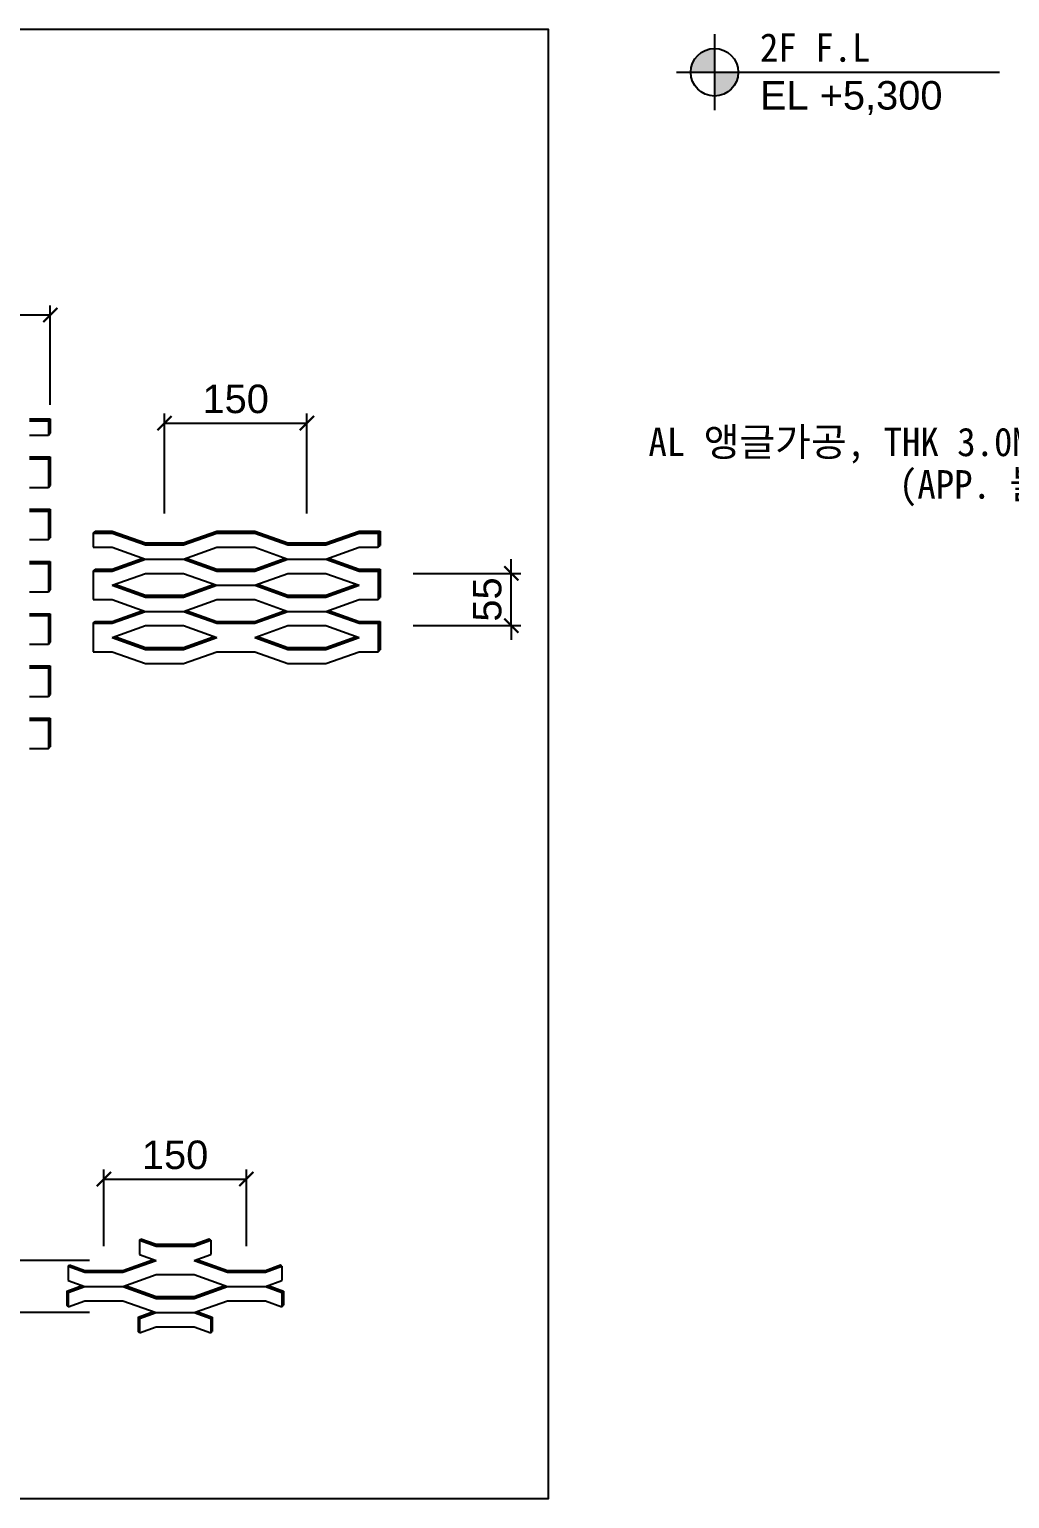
# Model space of a CAD drawing. Header units: millimetres. Extents: x 1664 to 41320, y 4122 to 31095.
# Drawn here: x 28022 to 33181, y 5202 to 12936 of the extents above; entities that cross this region are included whole.
import ezdxf
from ezdxf.enums import TextEntityAlignment as Align

# ---------------------------------------------------------------- set-up
doc = ezdxf.new("R2010")
doc.units = ezdxf.units.MM
doc.layers.get('DEFPOINTS').update_dxf_attribs({"color": 150})
for name, color, linetype in [('DIM', 7, 'Continuous'), ('ELE-8', 8, 'Continuous'), ('TAR-LEVEL', 6, 'Continuous'), ('TXT', 3, 'Continuous')]:
    doc.layers.add(name, color=color, linetype=linetype)
doc.styles.add('ARIAL', font='arial.ttf')
doc.styles.add('돋움', font='')
doc.styles.get('돋움').set_extended_font_data('DotumChe')
doc.dimstyles.new('DIM-1-50', dxfattribs={"dimscale": 50, "dimtxt": 3, "dimasz": 1.5, "dimexe": 1, "dimexo": 1.5, "dimgap": 1, "dimtad": 1, "dimdec": 3, "dimdsep": 46, "dimtxsty": 'ARIAL', "dimblk1": 'ARCHTICK', "dimblk2": 'ARCHTICK', "dimsah": 1, "dimcen": 0, "dimclrd": 256, "dimclre": 256, "dimclrt": 3, "dimazin": 2, "dimtfac": 1, "dimtdec": 3, "dimtix": 1, "dimtmove": 2, "dimatfit": 3, "dimldrblk": 'ARCHTICK', "dimfxl": 1, "dimtolj": 1, "dimtzin": 0, "dimarcsym": 0})

# ---------------------------------------------------------------- blocks, each defined once
blk = doc.blocks.new('_ArchTick')
at = {"color": 0, "linetype": 'ByBlock', "const_width": 0.15}
blk.add_lwpolyline([(-0.5, -0.5), (0.5, 0.5)], dxfattribs=at)
blk = doc.blocks.new('*D297')
at = {"layer": 'DEFPOINTS', "color": 0, "transparency": 16777216}
for p in [(28131.6, 11433), (22131.6, 10885.5), (28131.6, 10885.5)]:
    blk.add_point(p, dxfattribs=at)
at = {"layer": 'DIM', "lineweight": -2, "transparency": 16777216}
for p, q in [((22131.6, 10960.5), (22131.6, 11483)), ((28131.6, 10960.5), (28131.6, 11483)), ((22131.6, 11433), (28131.6, 11433))]:
    blk.add_line(p, q, dxfattribs=at)
at = {"layer": 'DIM', "lineweight": -2, "transparency": 16777216, "xscale": 75, "yscale": 75, "zscale": 75, "rotation": 180}
blk.add_blockref('_ArchTick', (22131.6, 11433), dxfattribs=at)
at = {"layer": 'DIM', "lineweight": -2, "transparency": 16777216, "xscale": 75, "yscale": 75, "zscale": 75}
blk.add_blockref('_ArchTick', (28131.6, 11433), dxfattribs=at)
at = {"layer": 'DIM', "color": 3, "transparency": 16777216, "insert": (25131.6, 11559.5), "char_height": 150, "attachment_point": 5, "style": 'ARIAL'}
blk.add_mtext('\\A1;1200', dxfattribs=at)
blk = doc.blocks.new('*D286')
at = {"layer": 'DEFPOINTS', "color": 0, "transparency": 16777216}
for p in [(29482.5, 10863.6), (28732.5, 10312.4), (29482.5, 10312.4)]:
    blk.add_point(p, dxfattribs=at)
at = {"layer": 'DIM', "lineweight": -2, "transparency": 16777216}
for p, q in [((28732.5, 10387.4), (28732.5, 10913.6)), ((29482.5, 10387.4), (29482.5, 10913.6)), ((28732.5, 10863.6), (29482.5, 10863.6))]:
    blk.add_line(p, q, dxfattribs=at)
at = {"layer": 'DIM', "lineweight": -2, "transparency": 16777216, "xscale": 75, "yscale": 75, "zscale": 75, "rotation": 180}
blk.add_blockref('_ArchTick', (28732.5, 10863.6), dxfattribs=at)
at = {"layer": 'DIM', "lineweight": -2, "transparency": 16777216, "xscale": 75, "yscale": 75, "zscale": 75}
blk.add_blockref('_ArchTick', (29482.5, 10863.6), dxfattribs=at)
at = {"layer": 'DIM', "color": 3, "transparency": 16777216, "insert": (29107.5, 10990.2), "char_height": 150, "attachment_point": 5, "style": 'ARIAL'}
blk.add_mtext('\\A1;150', dxfattribs=at)
blk = doc.blocks.new('*D287')
at = {"layer": 'DEFPOINTS', "color": 0, "transparency": 16777216}
for p in [(29966.3, 10072.7), (30558.3, 10072.7), (29966.3, 9797.7)]:
    blk.add_point(p, dxfattribs=at)
at = {"layer": 'DIM', "lineweight": -2, "transparency": 16777216}
for p, q in [((30558.3, 10072.7), (30558.3, 10147.7)), ((30041.3, 10072.7), (30608.3, 10072.7)), ((30558.3, 9797.7), (30558.3, 10072.7)), ((30041.3, 9797.7), (30608.3, 9797.7)), ((30558.3, 9797.7), (30558.3, 9722.7))]:
    blk.add_line(p, q, dxfattribs=at)
at = {"layer": 'DIM', "lineweight": -2, "transparency": 16777216, "xscale": 75, "yscale": 75, "zscale": 75}
for p, rotation in [((30558.3, 10072.7), 270), ((30558.3, 9797.7), 90)]:
    blk.add_blockref('_ArchTick', p, dxfattribs=dict(at, rotation=rotation))
at = {"layer": 'DIM', "color": 3, "transparency": 16777216, "insert": (30432, 9935.2), "char_height": 150, "attachment_point": 5, "rotation": 90, "style": 'ARIAL'}
blk.add_mtext('\\A1;55', dxfattribs=at)
blk = doc.blocks.new('*D282')
at = {"layer": 'DEFPOINTS', "color": 0, "transparency": 16777216}
for p in [(28413.6, 6456.6), (27780.7, 6181.6), (28413.6, 6181.6)]:
    blk.add_point(p, dxfattribs=at)
at = {"layer": 'DIM', "lineweight": -2, "transparency": 16777216}
for p, q in [((27780.7, 6456.6), (27780.7, 6531.6)), ((28338.6, 6456.6), (27730.7, 6456.6)), ((27780.7, 6456.6), (27780.7, 6181.6)), ((28338.6, 6181.6), (27730.7, 6181.6)), ((27780.7, 6181.6), (27780.7, 6106.6))]:
    blk.add_line(p, q, dxfattribs=at)
at = {"layer": 'DIM', "lineweight": -2, "transparency": 16777216, "xscale": 75, "yscale": 75, "zscale": 75}
for p, rotation in [((27780.7, 6456.6), 270), ((27780.7, 6181.6), 90)]:
    blk.add_blockref('_ArchTick', p, dxfattribs=dict(at, rotation=rotation))
at = {"layer": 'DIM', "color": 3, "transparency": 16777216, "insert": (27654.4, 6319.1), "char_height": 150, "attachment_point": 5, "rotation": 90, "style": 'ARIAL'}
blk.add_mtext('\\A1;55', dxfattribs=at)
blk = doc.blocks.new('*D283')
at = {"layer": 'DEFPOINTS', "color": 0, "transparency": 16777216}
for p in [(29163.6, 6884.6), (28413.6, 6456.6), (29163.6, 6456.6)]:
    blk.add_point(p, dxfattribs=at)
at = {"layer": 'DIM', "lineweight": -2, "transparency": 16777216}
for p, q in [((28413.6, 6531.6), (28413.6, 6934.6)), ((28413.6, 6884.6), (29163.6, 6884.6)), ((29163.6, 6531.6), (29163.6, 6934.6))]:
    blk.add_line(p, q, dxfattribs=at)
at = {"layer": 'DIM', "lineweight": -2, "transparency": 16777216, "xscale": 75, "yscale": 75, "zscale": 75, "rotation": 180}
blk.add_blockref('_ArchTick', (28413.6, 6884.6), dxfattribs=at)
at = {"layer": 'DIM', "lineweight": -2, "transparency": 16777216, "xscale": 75, "yscale": 75, "zscale": 75}
blk.add_blockref('_ArchTick', (29163.6, 6884.6), dxfattribs=at)
at = {"layer": 'DIM', "color": 3, "transparency": 16777216, "insert": (28788.6, 7011.2), "char_height": 150, "attachment_point": 5, "style": 'ARIAL'}
blk.add_mtext('\\A1;150', dxfattribs=at)
blk = doc.blocks.new('level-p&e')
at = {"layer": 'TAR-LEVEL', "ltscale": 0.2}
h = blk.add_hatch(color=256, dxfattribs=at)
h.paths.add_polyline_path([(0, 2.5, 0.414214), (-2.5, 0), (0, 0)])
h.paths.add_polyline_path([(2.5, 0), (0, 0), (0, -2.5, 0.414214)])
at = {"layer": 'TAR-LEVEL'}
for p, q in [((0, 4), (0, -4)), ((-4, 0), (30, 0))]:
    blk.add_line(p, q, dxfattribs=at)
at = {"layer": 'TAR-LEVEL', "ltscale": 0.2}
blk.add_circle((0, 0), 2.5, dxfattribs=at)
at = {"layer": 'TAR-LEVEL', "color": 3, "style": 'ARIAL'}
for tag, p in [('1층바닥마감', (4.78, 1.11)), ('EL±0', (4.78, -3.93))]:
    blk.add_attdef(tag, p, '', height=3, dxfattribs=at)

msp = doc.modelspace()

# ---------------------------------------------------------------- linework, layer by layer
msp.add_lwpolyline([(21738.4051, 5202.4699), (30754.7525, 5202.4699), (30754.7525, 12936.2196), (21738.4051, 12936.2196)], close=True)
at = {"layer": 'ELE-8'}
for p, q in [((28021.5585, 10885.5162), (28131.5585, 10885.5162)), ((28021.5585, 10875.5162), (28121.5585, 10875.5162)), ((28121.5585, 10875.5162), (28131.5585, 10885.5162)), ((28121.5585, 10875.5162), (28121.5585, 10800.5162)), ((28131.5585, 10885.5162), (28131.5585, 10810.5162)), ((28021.5585, 10800.5162), (28121.5585, 10800.5162)), ((28121.5585, 10800.5162), (28131.5585, 10810.5162)), ((28021.5585, 10685.5162), (28131.5585, 10685.5162)), ((28021.5585, 10675.5162), (28121.5585, 10675.5162)), ((28121.5585, 10675.5162), (28131.5585, 10685.5162)), ((28121.5585, 10675.5162), (28121.5585, 10525.5162)), ((28131.5585, 10685.5162), (28131.5585, 10535.5162)), ((28021.5585, 10525.5162), (28121.5585, 10525.5162)), ((28121.5585, 10525.5162), (28131.5585, 10535.5162)), ((28021.5585, 10410.5162), (28131.5585, 10410.5162)), ((28021.5585, 10400.5162), (28121.5585, 10400.5162)), ((28121.5585, 10400.5162), (28131.5585, 10410.5162)), ((28121.5585, 10400.5162), (28121.5585, 10250.5162)), ((28131.5585, 10410.5162), (28131.5585, 10260.5162)), ((28357.5246, 10285.2233), (28367.5246, 10295.2233)), ((28367.5246, 10295.2233), (28457.5246, 10295.2233)), ((28457.5246, 10295.2233), (28632.5246, 10232.7233)), ((28832.5246, 10232.7233), (29007.5246, 10295.2233)), ((29007.5246, 10295.2233), (29207.5246, 10295.2233)), ((29207.5246, 10295.2233), (29382.5246, 10232.7233)), ((29582.5246, 10232.7233), (29757.5246, 10295.2233)), ((29757.5246, 10295.2233), (29867.5246, 10295.2233)), ((29857.5246, 10285.2233), (29867.5246, 10295.2233)), ((29867.5246, 10295.2233), (29867.5246, 10220.2233)), ((28021.5585, 10250.5162), (28121.5585, 10250.5162)), ((28121.5585, 10250.5162), (28131.5585, 10260.5162)), ((28357.5246, 10285.2233), (28457.5246, 10285.2233)), ((28357.5246, 10285.2233), (28357.5246, 10210.2233)), ((28357.5246, 10210.2233), (28457.5246, 10210.2233)), ((28457.5246, 10285.2233), (28632.5246, 10222.7233)), ((28457.5246, 10210.2233), (28632.5246, 10147.7233)), ((28632.5246, 10232.7233), (28832.5246, 10232.7233)), ((28632.5246, 10222.7233), (28832.5246, 10222.7233)), ((28832.5246, 10222.7233), (29007.5246, 10285.2233)), ((28832.5246, 10147.7233), (29007.5246, 10210.2233)), ((29007.5246, 10285.2233), (29207.5246, 10285.2233)), ((29007.5246, 10210.2233), (29207.5246, 10210.2233)), ((29207.5246, 10285.2233), (29382.5246, 10222.7233)), ((29207.5246, 10210.2233), (29382.5246, 10147.7233)), ((29382.5246, 10232.7233), (29582.5246, 10232.7233)), ((29382.5246, 10222.7233), (29582.5246, 10222.7233)), ((29582.5246, 10222.7233), (29757.5246, 10285.2233)), ((29582.5246, 10147.7233), (29757.5246, 10210.2233)), ((29757.5246, 10285.2233), (29857.5246, 10285.2233)), ((29757.5246, 10210.2233), (29857.5246, 10210.2233)), ((29857.5246, 10285.2233), (29857.5246, 10210.2233)), ((29857.5246, 10210.2233), (29867.5246, 10220.2233)), ((28021.5585, 10135.5162), (28131.5585, 10135.5162)), ((28121.5585, 10125.5162), (28131.5585, 10135.5162)), ((28131.5585, 10135.5162), (28131.5585, 9985.5162)), ((28457.5246, 10095.2233), (28618.5246, 10152.7233)), ((28457.5246, 10085.2233), (28632.5246, 10147.7233)), ((28632.5246, 10147.7233), (28832.5246, 10147.7233)), ((28832.5246, 10147.7233), (29007.5246, 10085.2233)), ((28846.5246, 10152.7233), (29007.5246, 10095.2233)), ((29207.5246, 10095.2233), (29368.5246, 10152.7233)), ((29207.5246, 10085.2233), (29382.5246, 10147.7233)), ((29382.5246, 10147.7233), (29582.5246, 10147.7233)), ((29582.5246, 10147.7233), (29757.5246, 10085.2233)), ((29596.5246, 10152.7233), (29757.5246, 10095.2233)), ((28021.5585, 10125.5162), (28121.5585, 10125.5162)), ((28121.5585, 10125.5162), (28121.5585, 9975.5162)), ((28357.5246, 10085.2233), (28367.5246, 10095.2233)), ((28357.5246, 10085.2233), (28457.5246, 10085.2233)), ((28357.5246, 10085.2233), (28357.5246, 9935.2233)), ((28367.5246, 10095.2233), (28457.5246, 10095.2233)), ((28457.5246, 10010.2233), (28632.5246, 10072.7233)), ((28632.5246, 10072.7233), (28832.5246, 10072.7233)), ((28832.5246, 10072.7233), (29007.5246, 10010.2233)), ((29007.5246, 10095.2233), (29207.5246, 10095.2233)), ((29007.5246, 10085.2233), (29207.5246, 10085.2233)), ((29207.5246, 10010.2233), (29382.5246, 10072.7233)), ((29382.5246, 10072.7233), (29582.5246, 10072.7233)), ((29582.5246, 10072.7233), (29757.5246, 10010.2233)), ((29757.5246, 10095.2233), (29867.5246, 10095.2233)), ((29757.5246, 10085.2233), (29857.5246, 10085.2233)), ((29857.5246, 10085.2233), (29867.5246, 10095.2233)), ((29857.5246, 10085.2233), (29857.5246, 9935.2233)), ((29867.5246, 10095.2233), (29867.5246, 9945.2233)), ((28121.5585, 9975.5162), (28131.5585, 9985.5162)), ((28457.5246, 10010.2233), (28632.5246, 9947.7233)), ((28471.5246, 10015.2233), (28632.5246, 9957.7233)), ((28832.5246, 9957.7233), (28993.5246, 10015.2233)), ((28832.5246, 9947.7233), (29007.5246, 10010.2233)), ((29007.5246, 10010.2233), (29207.5246, 10010.2233)), ((29207.5246, 10010.2233), (29382.5246, 9947.7233)), ((29221.5246, 10015.2233), (29382.5246, 9957.7233)), ((29582.5246, 9957.7233), (29743.5246, 10015.2233)), ((29582.5246, 9947.7233), (29757.5246, 10010.2233)), ((28021.5585, 9975.5162), (28121.5585, 9975.5162)), ((28357.5246, 9935.2233), (28457.5246, 9935.2233)), ((28457.5246, 9935.2233), (28632.5246, 9872.7233)), ((28632.5246, 9957.7233), (28832.5246, 9957.7233)), ((28632.5246, 9947.7233), (28832.5246, 9947.7233)), ((28832.5246, 9872.7233), (29007.5246, 9935.2233)), ((29007.5246, 9935.2233), (29207.5246, 9935.2233)), ((29207.5246, 9935.2233), (29382.5246, 9872.7233)), ((29382.5246, 9957.7233), (29582.5246, 9957.7233)), ((29382.5246, 9947.7233), (29582.5246, 9947.7233)), ((29582.5246, 9872.7233), (29757.5246, 9935.2233)), ((29757.5246, 9935.2233), (29857.5246, 9935.2233)), ((29857.5246, 9935.2233), (29867.5246, 9945.2233)), ((28021.5585, 9860.5162), (28131.5585, 9860.5162)), ((28021.5585, 9850.5162), (28121.5585, 9850.5162)), ((28121.5585, 9850.5162), (28131.5585, 9860.5162)), ((28121.5585, 9850.5162), (28121.5585, 9700.5162)), ((28131.5585, 9860.5162), (28131.5585, 9710.5162)), ((28457.5246, 9820.2233), (28618.5246, 9877.7233)), ((28457.5246, 9810.2233), (28632.5246, 9872.7233)), ((28632.5246, 9872.7233), (28832.5246, 9872.7233)), ((28832.5246, 9872.7233), (29007.5246, 9810.2233)), ((28846.5246, 9877.7233), (29007.5246, 9820.2233)), ((29207.5246, 9820.2233), (29368.5246, 9877.7233)), ((29207.5246, 9810.2233), (29382.5246, 9872.7233)), ((29382.5246, 9872.7233), (29582.5246, 9872.7233)), ((29582.5246, 9872.7233), (29757.5246, 9810.2233)), ((29596.5246, 9877.7233), (29757.5246, 9820.2233)), ((28357.5246, 9810.2233), (28367.5246, 9820.2233)), ((28357.5246, 9810.2233), (28457.5246, 9810.2233)), ((28357.5246, 9810.2233), (28357.5246, 9660.2233)), ((28367.5246, 9820.2233), (28457.5246, 9820.2233)), ((28457.5246, 9735.2233), (28632.5246, 9797.7233)), ((28632.5246, 9797.7233), (28832.5246, 9797.7233)), ((28832.5246, 9797.7233), (29007.5246, 9735.2233)), ((29007.5246, 9820.2233), (29207.5246, 9820.2233)), ((29007.5246, 9810.2233), (29207.5246, 9810.2233)), ((29207.5246, 9735.2233), (29382.5246, 9797.7233)), ((29382.5246, 9797.7233), (29582.5246, 9797.7233)), ((29582.5246, 9797.7233), (29757.5246, 9735.2233)), ((29757.5246, 9820.2233), (29867.5246, 9820.2233)), ((29757.5246, 9810.2233), (29857.5246, 9810.2233)), ((29857.5246, 9810.2233), (29867.5246, 9820.2233)), ((29857.5246, 9810.2233), (29857.5246, 9660.2233)), ((29867.5246, 9820.2233), (29867.5246, 9670.2233)), ((28021.5585, 9700.5162), (28121.5585, 9700.5162)), ((28121.5585, 9700.5162), (28131.5585, 9710.5162)), ((28457.5246, 9735.2233), (28632.5246, 9672.7233)), ((28471.5246, 9740.2233), (28632.5246, 9682.7233)), ((28632.5246, 9682.7233), (28832.5246, 9682.7233)), ((28632.5246, 9672.7233), (28832.5246, 9672.7233)), ((28832.5246, 9682.7233), (28993.5246, 9740.2233)), ((28832.5246, 9672.7233), (29007.5246, 9735.2233)), ((29207.5246, 9735.2233), (29382.5246, 9672.7233)), ((29221.5246, 9740.2233), (29382.5246, 9682.7233)), ((29382.5246, 9682.7233), (29582.5246, 9682.7233)), ((29382.5246, 9672.7233), (29582.5246, 9672.7233)), ((29582.5246, 9682.7233), (29743.5246, 9740.2233)), ((29582.5246, 9672.7233), (29757.5246, 9735.2233)), ((29857.5246, 9660.2233), (29867.5246, 9670.2233)), ((28357.5246, 9660.2233), (28457.5246, 9660.2233)), ((28457.5246, 9660.2233), (28632.5246, 9597.7233)), ((28632.5246, 9597.7233), (28832.5246, 9597.7233)), ((28832.5246, 9597.7233), (29007.5246, 9660.2233)), ((29007.5246, 9660.2233), (29207.5246, 9660.2233)), ((29207.5246, 9660.2233), (29382.5246, 9597.7233)), ((29382.5246, 9597.7233), (29582.5246, 9597.7233)), ((29582.5246, 9597.7233), (29757.5246, 9660.2233)), ((29757.5246, 9660.2233), (29857.5246, 9660.2233)), ((28021.5585, 9585.5162), (28131.5585, 9585.5162)), ((28021.5585, 9575.5162), (28121.5585, 9575.5162)), ((28121.5585, 9575.5162), (28131.5585, 9585.5162)), ((28121.5585, 9575.5162), (28121.5585, 9425.5162)), ((28131.5585, 9585.5162), (28131.5585, 9435.5162)), ((28121.5585, 9425.5162), (28131.5585, 9435.5162)), ((28021.5585, 9425.5162), (28121.5585, 9425.5162)), ((28021.5585, 9310.5162), (28131.5585, 9310.5162)), ((28021.5585, 9300.5162), (28121.5585, 9300.5162)), ((28121.5585, 9300.5162), (28131.5585, 9310.5162)), ((28121.5585, 9300.5162), (28121.5585, 9150.5162)), ((28131.5585, 9310.5162), (28131.5585, 9160.5162)), ((28021.5585, 9150.5162), (28121.5585, 9150.5162)), ((28121.5585, 9150.5162), (28131.5585, 9160.5162)), ((28601.1397, 6562.8191), (28608.5081, 6570.1875)), ((28601.1397, 6562.8191), (28688.6397, 6531.5691)), ((28601.1397, 6562.8191), (28601.1397, 6487.8191)), ((28608.5081, 6570.1875), (28688.6397, 6541.5691)), ((28688.6397, 6541.5691), (28888.6397, 6541.5691)), ((28688.6397, 6531.5691), (28888.6397, 6531.5691)), ((28888.6397, 6541.5691), (28968.7713, 6570.1875)), ((28888.6397, 6531.5691), (28976.1397, 6562.8191)), ((28976.1397, 6562.8191), (28968.7713, 6570.1875)), ((28976.1397, 6562.8191), (28976.1397, 6487.8191)), ((28226.1397, 6425.3191), (28233.5081, 6432.6875)), ((28226.1397, 6425.3191), (28313.6397, 6394.0691)), ((28226.1397, 6425.3191), (28226.1397, 6350.3191)), ((28233.5081, 6432.6875), (28313.6397, 6404.0691)), ((28513.6397, 6404.0691), (28674.6397, 6461.5691)), ((28513.6397, 6394.0691), (28688.6397, 6456.5691)), ((28601.1397, 6487.8191), (28688.6397, 6456.5691)), ((28888.6397, 6456.5691), (28976.1397, 6487.8191)), ((28888.6397, 6456.5691), (29063.6397, 6394.0691)), ((28902.6397, 6461.5691), (29063.6397, 6404.0691)), ((29263.6397, 6404.0691), (29343.7713, 6432.6875)), ((29263.6397, 6394.0691), (29351.1397, 6425.3191)), ((29351.1397, 6425.3191), (29343.7713, 6432.6875)), ((29351.1397, 6425.3191), (29351.1397, 6350.3191)), ((28226.1397, 6350.3191), (28313.6397, 6319.0691)), ((28313.6397, 6404.0691), (28513.6397, 6404.0691)), ((28313.6397, 6394.0691), (28513.6397, 6394.0691)), ((28513.6397, 6319.0691), (28688.6397, 6381.5691)), ((28688.6397, 6381.5691), (28888.6397, 6381.5691)), ((28888.6397, 6381.5691), (29063.6397, 6319.0691)), ((29063.6397, 6404.0691), (29263.6397, 6404.0691)), ((29063.6397, 6394.0691), (29263.6397, 6394.0691)), ((29263.6397, 6319.0691), (29351.1397, 6350.3191)), ((28218.7713, 6295.1875), (28299.6397, 6324.0691)), ((28226.1397, 6287.8191), (28218.7713, 6295.1875)), ((28218.7713, 6295.1875), (28218.7713, 6220.1875)), ((28226.1397, 6287.8191), (28313.6397, 6319.0691)), ((28226.1397, 6287.8191), (28226.1397, 6212.8191)), ((28313.6397, 6319.0691), (28513.6397, 6319.0691)), ((28513.6397, 6319.0691), (28688.6397, 6256.5691)), ((28527.6397, 6324.0691), (28688.6397, 6266.5691)), ((28688.6397, 6266.5691), (28888.6397, 6266.5691)), ((28888.6397, 6266.5691), (29049.6397, 6324.0691)), ((28888.6397, 6256.5691), (29063.6397, 6319.0691)), ((29063.6397, 6319.0691), (29263.6397, 6319.0691)), ((29263.6397, 6319.0691), (29351.1397, 6287.8191)), ((29277.6397, 6324.0691), (29358.5081, 6295.1875)), ((29351.1397, 6287.8191), (29358.5081, 6295.1875)), ((29351.1397, 6287.8191), (29351.1397, 6212.8191)), ((29358.5081, 6295.1875), (29358.5081, 6220.1875)), ((28226.1397, 6212.8191), (28218.7713, 6220.1875)), ((28226.1397, 6212.8191), (28313.6397, 6244.0691)), ((28313.6397, 6244.0691), (28513.6397, 6244.0691)), ((28513.6397, 6244.0691), (28688.6397, 6181.5691)), ((28688.6397, 6256.5691), (28888.6397, 6256.5691)), ((28888.6397, 6181.5691), (29063.6397, 6244.0691)), ((29063.6397, 6244.0691), (29263.6397, 6244.0691)), ((29263.6397, 6244.0691), (29351.1397, 6212.8191)), ((29351.1397, 6212.8191), (29358.5081, 6220.1875)), ((28593.7713, 6157.6875), (28674.6397, 6186.5691)), ((28601.1397, 6150.3191), (28593.7713, 6157.6875)), ((28593.7713, 6157.6875), (28593.7713, 6082.6875)), ((28601.1397, 6150.3191), (28688.6397, 6181.5691)), ((28601.1397, 6150.3191), (28601.1397, 6075.3191)), ((28601.1397, 6150.3191), (28601.1397, 6075.3191)), ((28688.6397, 6181.5691), (28888.6397, 6181.5691)), ((28888.6397, 6181.5691), (28976.1397, 6150.3191)), ((28902.6397, 6186.5691), (28983.5081, 6157.6875)), ((28976.1397, 6150.3191), (28983.5081, 6157.6875)), ((28976.1397, 6150.3191), (28976.1397, 6075.3191)), ((28983.5081, 6157.6875), (28983.5081, 6082.6875)), ((28601.1397, 6075.3191), (28593.7713, 6082.6875)), ((28601.1397, 6075.3191), (28688.6397, 6106.5691)), ((28688.6397, 6106.5691), (28888.6397, 6106.5691)), ((28888.6397, 6106.5691), (28976.1397, 6075.3191)), ((28976.1397, 6075.3191), (28983.5081, 6082.6875))]:
    msp.add_line(p, q, dxfattribs=at)

# ---------------------------------------------------------------- block references
at = {"layer": 'TAR-LEVEL'}
ref = msp.add_blockref('level-p&e', (31628.1201, 12710.5651), dxfattribs=dict(at, xscale=49.99999999999981, yscale=49.99999999999981, zscale=49.99999999999981))
ref.add_attrib('EL±0', 'EL +5,300', (31867.0242, 12514.1625), dxfattribs={"color": 3, "height": 150, "style": 'ARIAL'})
ref.add_attrib('1층바닥마감', '2F F.L', (31867.0242, 12765.8346), dxfattribs={"color": 3, "height": 150, "style": '돋움'})

# ---------------------------------------------------------------- texts
at = {"layer": 'TXT', "style": '돋움'}
for s, p in [('AL 앵글가공, THK 3.0M/M, 30*30', (31280.2181, 10764.8533)), ('(APP. 불소수지도장)', (32598.7659, 10541.2415))]:
    msp.add_text(s, height=150, dxfattribs=at).set_placement(p, align=Align.MIDDLE_LEFT)

# ---------------------------------------------------------------- dimensions: what is measured, and where the dimension line sits
at = {"layer": 'DIM'}
for base, p1, p2, picture, middle in [((28131.5585, 11432.9543), (22131.5585, 10885.5162), (28131.5585, 10885.5162), '*D297', (25131.5585, 11559.5402)), ((29482.5246, 10863.6029), (28732.5246, 10312.381), (29482.5246, 10312.381), '*D286', (29107.5246, 10990.1888)), ((29163.6397, 6884.6012), (28413.6397, 6456.5691), (29163.6397, 6456.5691), '*D283', (28788.6397, 7011.1871))]:
    dim = msp.add_linear_dim(base=base, p1=p1, p2=p2, dimstyle='DIM-1-50', override={"dimlfac": 0.2}, dxfattribs=at)
    dim.commit()
    dim.dimension.update_dxf_attribs({"geometry": picture, "text_midpoint": middle})
for base, p1, p2, picture, middle in [((30558.3037, 10072.7233), (29966.3072, 9797.7233), (29966.3072, 10072.7233), '*D287', (30432.0247, 9935.2233)), ((27780.7202, 6181.5691), (28413.6397, 6456.5691), (28413.6397, 6181.5691), '*D282', (27654.4412, 6319.0691))]:
    dim = msp.add_linear_dim(base=base, p1=p1, p2=p2, angle=90, dimstyle='DIM-1-50', override={"dimlfac": 0.2}, dxfattribs=at)
    dim.commit()
    dim.dimension.update_dxf_attribs({"geometry": picture, "text_midpoint": middle})

doc.saveas('drawing.dxf')
